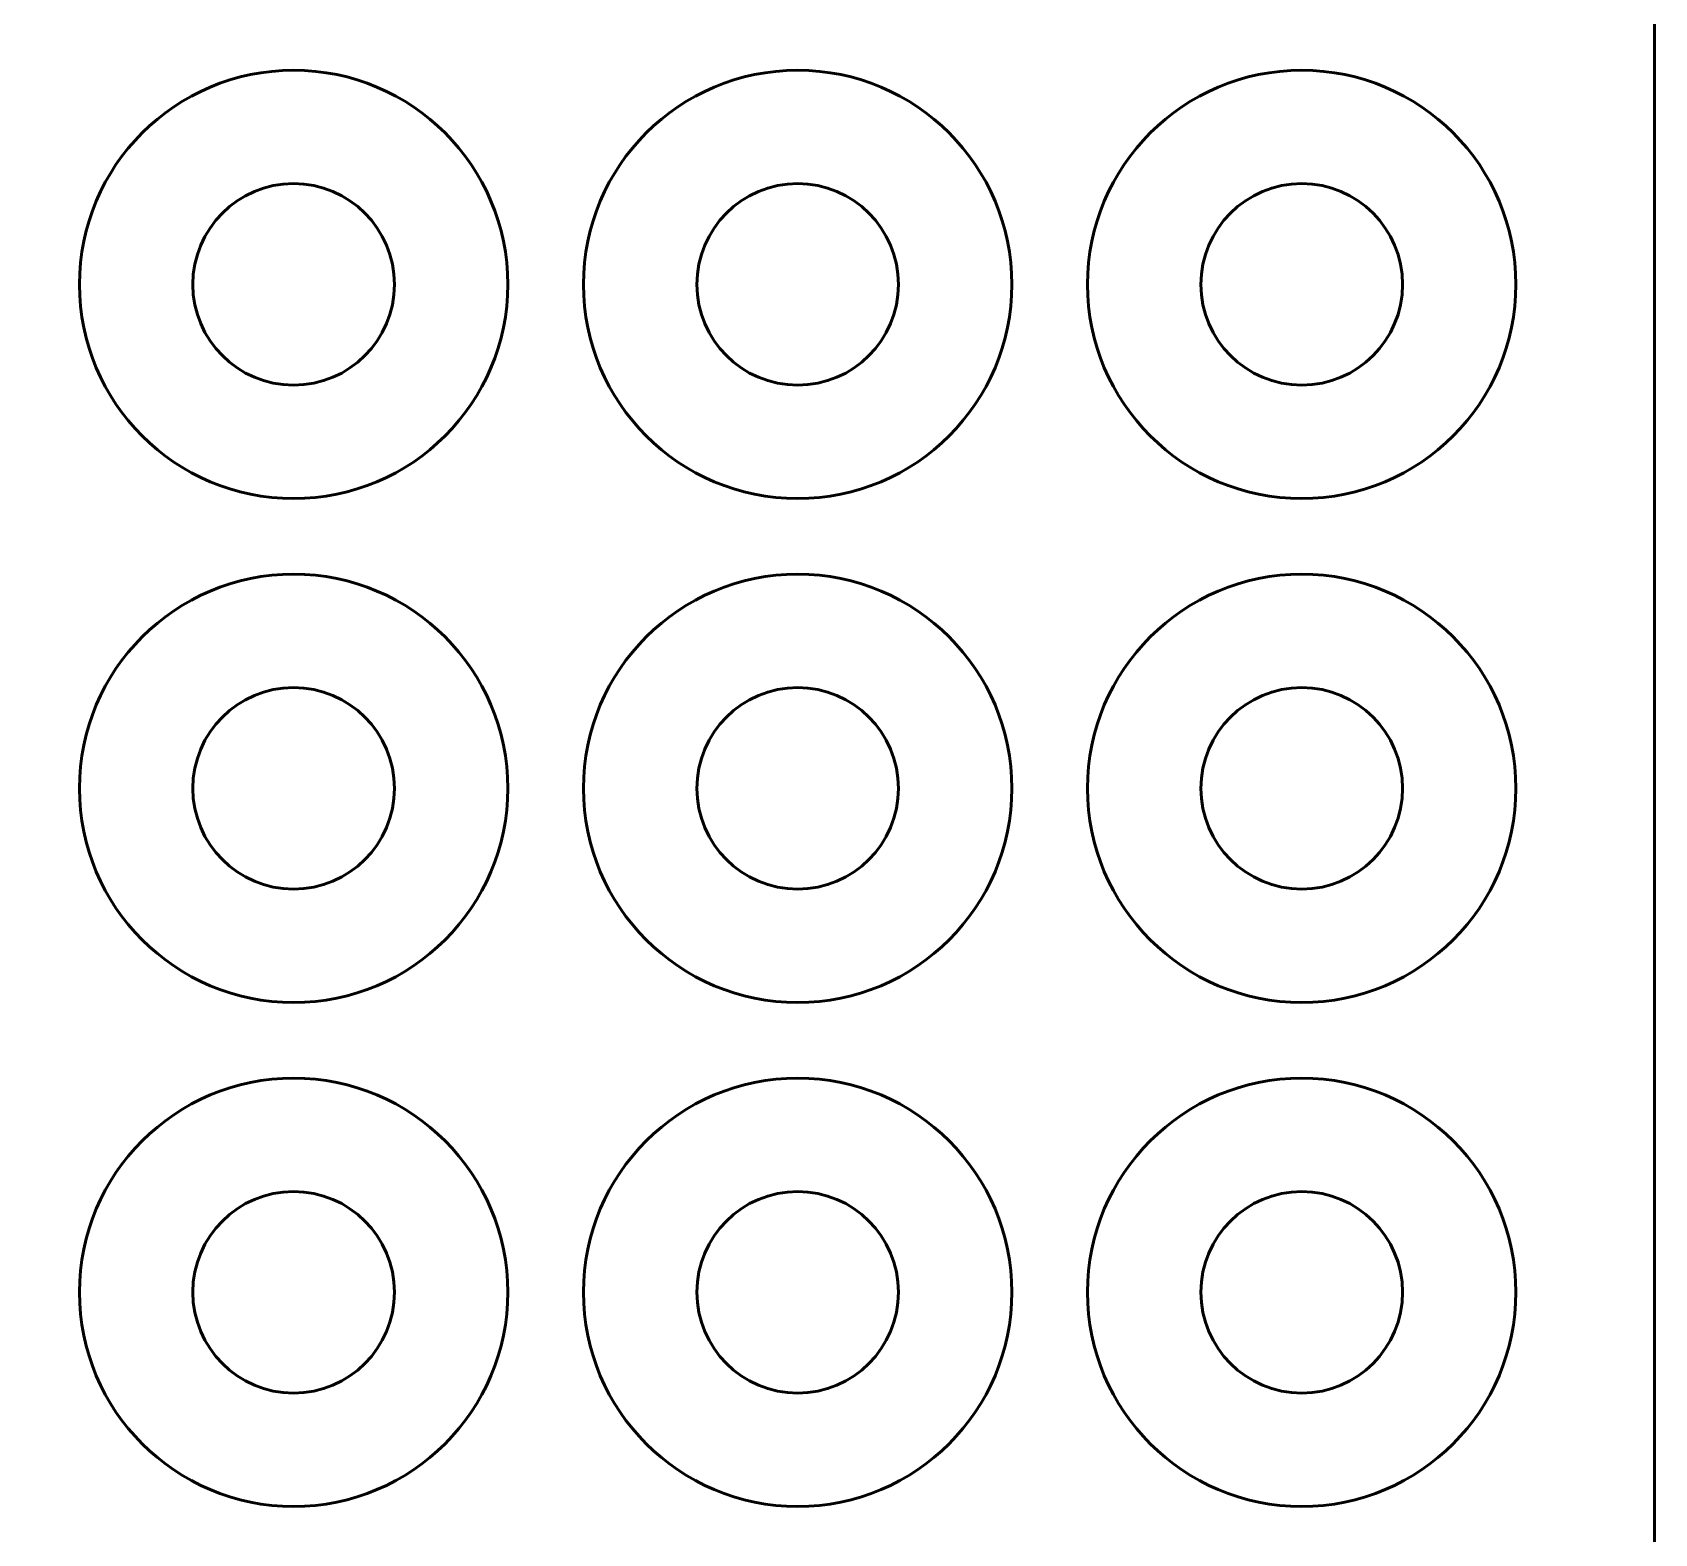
# Model space of a CAD drawing. Header units: centimetres. Extents: x -17.9 to -3.1, y -25.3 to -4.3.
# Drawn here: x -9.54 to -3.1, y -20.56 to -14.6 of the extents above; entities that cross this region are included whole.
import ezdxf

# ---------------------------------------------------------------- set-up
doc = ezdxf.new("R2010")
doc.units = ezdxf.units.CM
doc.header["$MEASUREMENT"] = 0
doc.layers.add('Layer 1', color=7, linetype='Continuous')

msp = doc.modelspace()

# ---------------------------------------------------------------- linework, layer by layer
at = {"layer": 'Layer 1', "color": 2, "lineweight": 53}
for centre in [(-8.5, -15.6), (-6.5, -15.6), (-4.5, -15.6), (-8.5, -17.6), (-6.5, -17.6), (-4.5, -17.6), (-8.5, -19.6), (-6.5, -19.6), (-4.5, -19.6)]:
    msp.add_ellipse(centre, major_axis=(0, 0.85), ratio=1, dxfattribs=at)
at = {"layer": 'Layer 1', "color": 22, "lineweight": 53}
msp.add_open_spline([(-17.90003, -24.8499), (-17.90003, -24.8499), (-17.90003, -4.84994), (-17.90003, -4.84994), (-17.90003, -4.84994), (-17.90003, -4.57297), (-17.67694, -4.34998), (-17.39994, -4.34998), (-17.39994, -4.34998), (-17.39994, -4.34998), (-3.60007, -4.34998), (-3.60007, -4.34998), (-3.60007, -4.34998), (-3.32293, -4.34998), (-3.09997, -4.57297), (-3.09997, -4.84994), (-3.09997, -4.84994), (-3.09997, -4.84994), (-3.09997, -24.8499), (-3.09997, -24.8499), (-3.09997, -24.8499), (-3.09997, -25.1269), (-3.32293, -25.34999), (-3.60007, -25.34999), (-3.60007, -25.34999), (-3.60007, -25.34999), (-17.39994, -25.34999), (-17.39994, -25.34999), (-17.39994, -25.34999), (-17.67694, -25.34999), (-17.90003, -25.1269), (-17.90003, -24.8499)], degree=3, knots=[0, 0, 0, 0, 0.125, 0.125, 0.125, 0.125, 0.25, 0.25, 0.25, 0.25, 0.375, 0.375, 0.375, 0.375, 0.5, 0.5, 0.5, 0.5, 0.625, 0.625, 0.625, 0.625, 0.75, 0.75, 0.75, 0.75, 0.875, 0.875, 0.875, 0.875, 1, 1, 1, 1], dxfattribs=at)
at = {"layer": 'Layer 1', "lineweight": 53}
for points in [[(-8.09996, -15.59994), (-8.09996, -15.82082), (-8.27908, -15.99994), (-8.49996, -15.99994), (-8.49996, -15.99994), (-8.7208, -15.99994), (-8.89998, -15.82082), (-8.89998, -15.59994), (-8.89998, -15.59994), (-8.89998, -15.3791), (-8.7208, -15.19992), (-8.49996, -15.19992), (-8.49996, -15.19992), (-8.27908, -15.19992), (-8.09996, -15.3791), (-8.09996, -15.59994)], [(-6.09996, -15.59994), (-6.09996, -15.82082), (-6.27908, -15.99994), (-6.49996, -15.99994), (-6.49996, -15.99994), (-6.7208, -15.99994), (-6.89998, -15.82082), (-6.89998, -15.59994), (-6.89998, -15.59994), (-6.89998, -15.3791), (-6.7208, -15.19992), (-6.49996, -15.19992), (-6.49996, -15.19992), (-6.27908, -15.19992), (-6.09996, -15.3791), (-6.09996, -15.59994)], [(-4.09996, -15.59994), (-4.09996, -15.82082), (-4.27908, -15.99994), (-4.49996, -15.99994), (-4.49996, -15.99994), (-4.7208, -15.99994), (-4.89998, -15.82082), (-4.89998, -15.59994), (-4.89998, -15.59994), (-4.89998, -15.3791), (-4.7208, -15.19992), (-4.49996, -15.19992), (-4.49996, -15.19992), (-4.27908, -15.19992), (-4.09996, -15.3791), (-4.09996, -15.59994)], [(-8.09996, -17.59994), (-8.09996, -17.82082), (-8.27908, -17.99994), (-8.49996, -17.99994), (-8.49996, -17.99994), (-8.7208, -17.99994), (-8.89998, -17.82082), (-8.89998, -17.59994), (-8.89998, -17.59994), (-8.89998, -17.3791), (-8.7208, -17.19992), (-8.49996, -17.19992), (-8.49996, -17.19992), (-8.27908, -17.19992), (-8.09996, -17.3791), (-8.09996, -17.59994)], [(-6.09996, -17.59994), (-6.09996, -17.82082), (-6.27908, -17.99994), (-6.49996, -17.99994), (-6.49996, -17.99994), (-6.7208, -17.99994), (-6.89998, -17.82082), (-6.89998, -17.59994), (-6.89998, -17.59994), (-6.89998, -17.3791), (-6.7208, -17.19992), (-6.49996, -17.19992), (-6.49996, -17.19992), (-6.27908, -17.19992), (-6.09996, -17.3791), (-6.09996, -17.59994)], [(-4.09996, -17.59994), (-4.09996, -17.82082), (-4.27908, -17.99994), (-4.49996, -17.99994), (-4.49996, -17.99994), (-4.7208, -17.99994), (-4.89998, -17.82082), (-4.89998, -17.59994), (-4.89998, -17.59994), (-4.89998, -17.3791), (-4.7208, -17.19992), (-4.49996, -17.19992), (-4.49996, -17.19992), (-4.27908, -17.19992), (-4.09996, -17.3791), (-4.09996, -17.59994)], [(-8.09996, -19.59994), (-8.09996, -19.82082), (-8.27908, -19.99994), (-8.49996, -19.99994), (-8.49996, -19.99994), (-8.7208, -19.99994), (-8.89998, -19.82082), (-8.89998, -19.59994), (-8.89998, -19.59994), (-8.89998, -19.3791), (-8.7208, -19.19992), (-8.49996, -19.19992), (-8.49996, -19.19992), (-8.27908, -19.19992), (-8.09996, -19.3791), (-8.09996, -19.59994)], [(-6.09996, -19.59994), (-6.09996, -19.82082), (-6.27908, -19.99994), (-6.49996, -19.99994), (-6.49996, -19.99994), (-6.7208, -19.99994), (-6.89998, -19.82082), (-6.89998, -19.59994), (-6.89998, -19.59994), (-6.89998, -19.3791), (-6.7208, -19.19992), (-6.49996, -19.19992), (-6.49996, -19.19992), (-6.27908, -19.19992), (-6.09996, -19.3791), (-6.09996, -19.59994)], [(-4.09996, -19.59994), (-4.09996, -19.82082), (-4.27908, -19.99994), (-4.49996, -19.99994), (-4.49996, -19.99994), (-4.7208, -19.99994), (-4.89998, -19.82082), (-4.89998, -19.59994), (-4.89998, -19.59994), (-4.89998, -19.3791), (-4.7208, -19.19992), (-4.49996, -19.19992), (-4.49996, -19.19992), (-4.27908, -19.19992), (-4.09996, -19.3791), (-4.09996, -19.59994)]]:
    msp.add_open_spline(points, degree=3, knots=[0, 0, 0, 0, 0.25, 0.25, 0.25, 0.25, 0.5, 0.5, 0.5, 0.5, 0.75, 0.75, 0.75, 0.75, 1, 1, 1, 1], dxfattribs=at)

doc.saveas('drawing.dxf')
